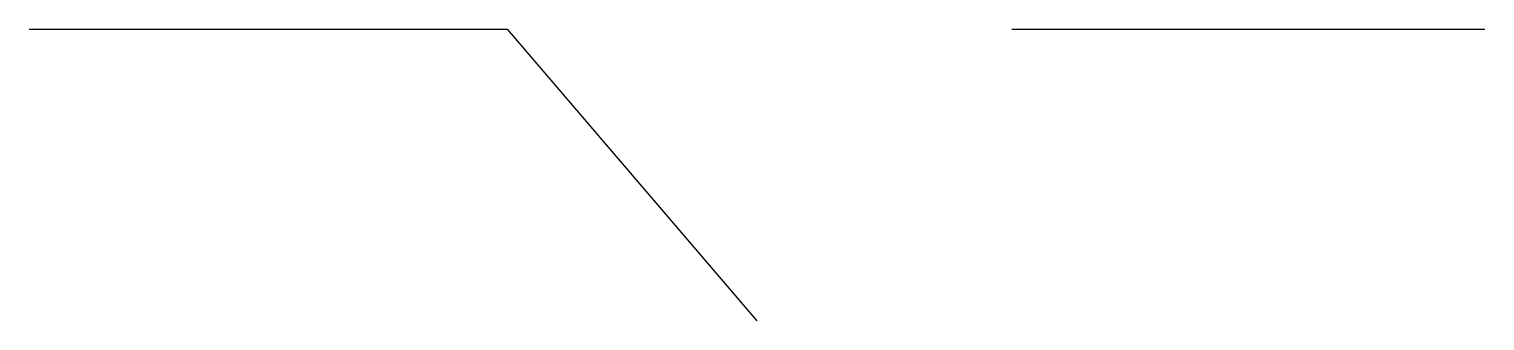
# Model space of a CAD drawing. Extents: x -10 to 0, y -2 to 0.
import ezdxf

# ---------------------------------------------------------------- set-up
doc = ezdxf.new("R2010")
doc.units = 0
doc.linetypes.add('DASHED', pattern=[0])
doc.layers.get('0').update_dxf_attribs({"linetype": 'CONTINUOUS'})

msp = doc.modelspace()

# ---------------------------------------------------------------- linework, layer by layer
at = {"color": 0, "linetype": 'DASHED'}
for p, q in [((-10, 0), (-6.713, 0)), ((-3.249, 0), (0, 0))]:
    msp.add_line(p, q, dxfattribs=at)
at = {"color": 0, "linetype": 'CONTINUOUS'}
msp.add_line((-5, -2), (-6.713, 0), dxfattribs=at)

doc.saveas('drawing.dxf')
